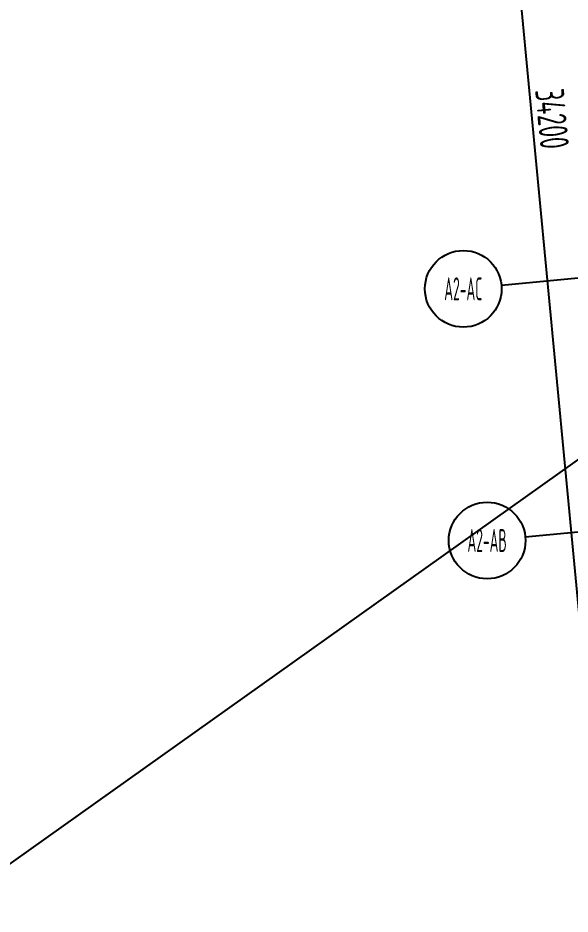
# Model space of a CAD drawing. Header units: millimetres. Extents: x 11515858 to 24947533, y -12764720 to -6305528.
# Drawn here: x 11741676 to 11748876, y -6399838 to -6388141 of the extents above; entities that cross this region are included whole.
import ezdxf
from ezdxf.enums import TextEntityAlignment as Align

# ---------------------------------------------------------------- set-up
doc = ezdxf.new("R2010")
doc.units = ezdxf.units.MM
doc.header["$LTSCALE"] = 10
doc.linetypes.add('A2-RI-F3$0$HIDDEN', pattern=[0.375, 0.25, -0.125])
for name, color, linetype in [('A2-RG-AXIS$0$A-AXIS', 1, 'Continuous'), ('A2-RG-AXIS$0$A-DIMS-100', 1, 'Continuous'), ('A2-RG-AXIS$0$A-SYMB', 4, 'Continuous')]:
    doc.layers.add(name, color=color, linetype=linetype)
doc.styles.add('A2-RG-AXIS$0$ECADI', font='hzs.shx', dxfattribs={"width": 0.7, "bigfont": 'hztxt.shx'})
doc.styles.add('A2-RG-AXIS$0$XD2008', font='hzs.shx', dxfattribs={"width": 0.7, "bigfont": 'hztxt.shx'})
doc.dimstyles.new('A2-RG-AXIS$0$XD150$0', dxfattribs={"dimscale": 150, "dimtxt": 2.5, "dimasz": 1, "dimexe": 1, "dimexo": 2, "dimgap": 0.5, "dimtad": 1, "dimdec": 0, "dimdsep": 46, "dimtxsty": 'A2-RG-AXIS$0$XD2008', "dimblk": 'A2-RG-AXIS$0$_ArchTick', "dimcen": 2.5, "dimclrt": 4, "dimaunit": 1, "dimadec": 0, "dimazin": 0, "dimtfac": 1, "dimtdec": 0, "dimtmove": 2, "dimatfit": 3, "dimfxl": 0, "dimtolj": 1, "dimtzin": 0, "dimarcsym": 0})

# ---------------------------------------------------------------- blocks, each defined once
blk = doc.blocks.new('A2-RG-AXIS$0$_ArchTick')
at = {"color": 0, "linetype": 'ByBlock', "const_width": 0.4}
blk.add_lwpolyline([(-0.5, -0.5), (0.5, 0.5)], dxfattribs=at)
blk = doc.blocks.new('*D528')
at = {"layer": 'A2-RG-AXIS$0$A-DIMS-100', "color": 0, "lineweight": -2, "ltscale": 3, "transparency": 16777216}
for p, q in [((11747964, -6372346), (11746620, -6372473)), ((11746769, -6372459), (11749992, -6406507)), ((11751187, -6406394), (11749843, -6406521))]:
    blk.add_line(p, q, dxfattribs=at)
at = {"layer": 'Defpoints', "color": 0, "ltscale": 3, "transparency": 16777216}
for p in [(11748263, -6372318), (11751486, -6406365), (11749992, -6406507)]:
    blk.add_point(p, dxfattribs=at)
at = {"layer": 'A2-RG-AXIS$0$A-DIMS-100', "color": 0, "lineweight": -2, "ltscale": 3, "transparency": 16777216, "xscale": 150, "yscale": 150, "zscale": 150}
for p, rotation in [((11746769, -6372459), 95.40764197918442), ((11749992, -6406507), 275.4076419791845)]:
    blk.add_blockref('A2-RG-AXIS$0$_ArchTick', p, dxfattribs=dict(at, rotation=rotation))
at = {"layer": 'A2-RG-AXIS$0$A-DIMS-100', "color": 4, "ltscale": 3, "transparency": 16777216, "insert": (11748642, -6389458), "char_height": 375, "attachment_point": 5, "rotation": 275.4076, "style": 'A2-RG-AXIS$0$XD2008'}
blk.add_mtext('\\A1;34200', dxfattribs=at)
blk = doc.blocks.new('A2-RG-AXIS$0$ECADI-TAG-GRID')
at = {"color": 13}
blk.add_circle((0, 0), 5, dxfattribs=at)
at = {"style": 'A2-RG-AXIS$0$ECADI', "width": 0.7}
blk.add_attdef('GRID', text='', height=5, dxfattribs=at).set_placement((0, 0), align=Align.MIDDLE)
blk = doc.blocks.new('A2-RG-AXIS')
at = {"layer": 'A2-RG-AXIS$0$A-AXIS', "ltscale": 3}
for p, q in [((11747981.3, -6391630.1), (11750072, -6391432.1)), ((11748292.3, -6394915.4), (11750383, -6394717.5))]:
    blk.add_line(p, q, dxfattribs=at)
at = {"layer": 'A2-RG-AXIS$0$A-SYMB'}
ref = blk.add_blockref('A2-RG-AXIS$0$ECADI-TAG-GRID', (11747483.6, -6391677.2), dxfattribs=dict(at, xscale=100, yscale=100, zscale=100))
ref.add_attrib('GRID', 'A2-AC', dxfattribs={"layer": '0', "extrusion": (0, 0, -1), "height": 300, "style": 'A2-RG-AXIS$0$ECADI', "text_generation_flag": 2, "width": 0.5}).set_placement((-11747483.6, -6391677.2), align=Align.MIDDLE)
ref = blk.add_blockref('A2-RG-AXIS$0$ECADI-TAG-GRID', (11747794.5, -6394962.5), dxfattribs=dict(at, xscale=100, yscale=100, zscale=100))
ref.add_attrib('GRID', 'A2-AB', dxfattribs={"layer": '0', "extrusion": (0, 0, -1), "height": 300, "style": 'A2-RG-AXIS$0$ECADI', "text_generation_flag": 2, "width": 0.5}).set_placement((-11747794.5, -6394962.5), align=Align.MIDDLE)
at = {"layer": 'A2-RG-AXIS$0$A-DIMS-100', "ltscale": 3}
dim = blk.add_aligned_dim(p1=(11748262.6, -6372317.6), p2=(11751485.6, -6406365.4), distance=-1500, dimstyle='A2-RG-AXIS$0$XD150$0', dxfattribs=at)
dim.commit()
dim.dimension.update_dxf_attribs({"geometry": '*D528', "text_midpoint": (11748642.1, -6389458.1)})
blk = doc.blocks.new('A2-RI-F3')
at = {"layer": 'Defpoints', "color": 3}
blk.add_line((11751999.6, -6391753.5), (11731372, -6406443), dxfattribs=at)
at = {"linetype": 'A2-RI-F3$0$HIDDEN', "ltscale": 3}
blk.add_blockref('A2-RG-AXIS', (0, 0), dxfattribs=at)

msp = doc.modelspace()

# ---------------------------------------------------------------- block references
for name in ['A2-RI-F3', 'A2-RG-AXIS']:
    msp.add_blockref(name, (0, 0))

doc.saveas('drawing.dxf')
